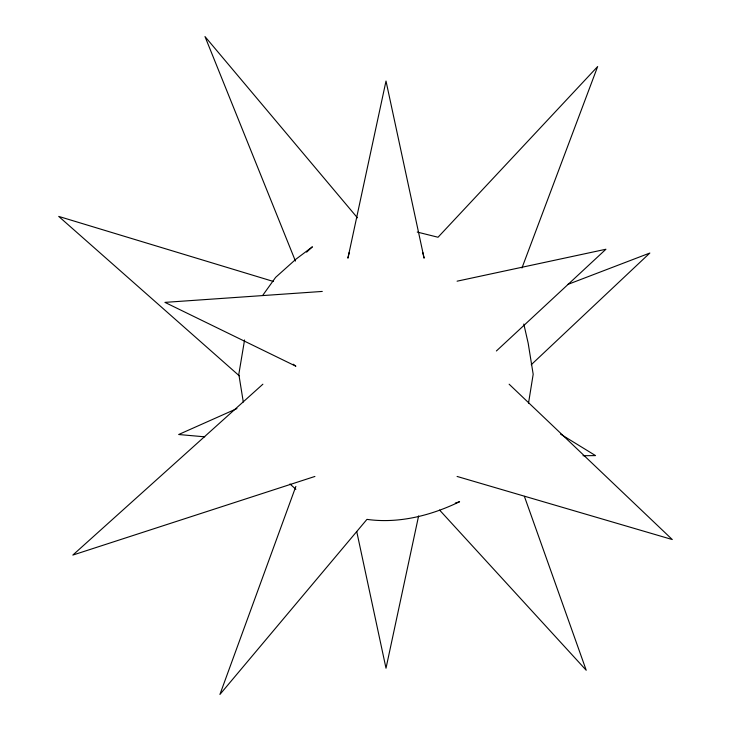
<?xml version="1.0" encoding="UTF-8"?>
<svg xmlns="http://www.w3.org/2000/svg" width="731" height="731" viewBox="0 0 731 731"><rect width="100%" height="100%" fill="white"/><g stroke="black" fill="none" stroke-linecap="round" stroke-linejoin="round"><path stroke-width="1.1" d="M528.522 403.146L533.182 374.263L528.166 343.159L523.807 324.043M418.616 515.912L386.005 668.225L356.719 531.474M244.565 339.97L238.818 374.263L243.295 402.032M349.208 252.487L347.91 258.18L386.005 81.04L424.099 258.18L422.792 252.487M295.872 486.38L219.921 694.45L366.953 519.375C398.742 523.816 431.089 515.547 459.589 501.722L455.285 503.056M521.943 268.012L597.656 66.548L438.033 237.246L417.246 232.065M262.886 295.132L275.614 277.378L295.872 259.24L312.411 246.795L306.618 252.168M531.227 364.742L649.841 253.036L567.832 284.423M496.386 350.971L605.926 249.244L457.085 281.188M262.886 384.195L72.826 555.076L314.915 476.448M236.945 408.583L178.675 434.516L204.744 436.827M322.27 291.431L164.941 302.378L295.872 366.213L293.232 364.221M583 455.724L595.527 455.596L560.586 434.15M457.085 476.448L672.282 539.542L509.123 384.195M273.485 281.49L58.718 216.413L239.265 375.807M289.96 483.986L295.872 489.277M439.569 510.055L586.216 670.254L524.383 496.34M357.422 217.82L204.982 36.55L295.443 261.077"/></g></svg>
